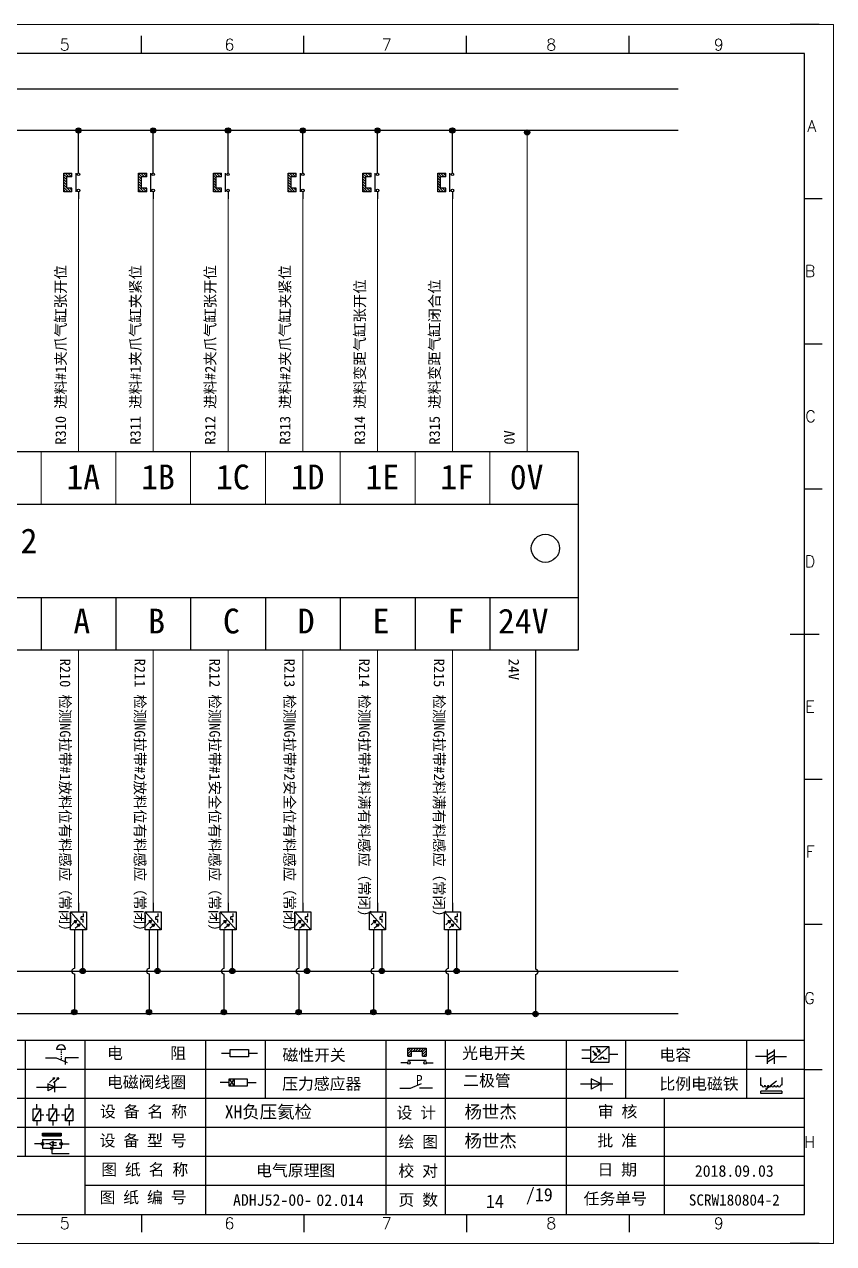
# Model space of a CAD drawing. Header units: millimetres. Extents: x 17734 to 28845, y 9358 to 11073.
# Drawn here: x 24260.4 to 24414, y 9752 to 9983.5 of the extents above; entities that cross this region are included whole.
import ezdxf
from ezdxf.enums import TextEntityAlignment as Align

# ---------------------------------------------------------------- set-up
doc = ezdxf.new("R2010")
doc.units = ezdxf.units.MM
doc.layers.add('AE_BOR', color=1, linetype='Continuous')
doc.styles.get("Standard").update_dxf_attribs({"font": ''})
doc.styles.add('WD', font='romans.shx', dxfattribs={"bigfont": 'gbcbig.shx'})
doc.styles.add('汉字', font='')
doc.styles.get('Standard').set_extended_font_data('SimSun')
doc.styles.get('汉字').set_extended_font_data('新宋体')

# ---------------------------------------------------------------- blocks, each defined once
blk = doc.blocks.new('磁性开关')
at = {"linetype": 'ByBlock'}
h = blk.add_hatch(dxfattribs=at)
h.set_pattern_fill('ANSI31', color=256, scale=0.1, style=0)
h.paths.add_polyline_path([(-1910.88, -776.69), (-1910.88, -775.29), (-1907.69, -775.29), (-1907.69, -776.69), (-1908.31, -776.69), (-1908.31, -775.79), (-1910.25, -775.79), (-1910.25, -776.69)])
for p, q in [((-1910.88, -776.69), (-1910.88, -775.29)), ((-1910.88, -775.29), (-1907.69, -775.29)), ((-1910.88, -776.69), (-1910.25, -776.69)), ((-1910.25, -776.69), (-1910.25, -775.79)), ((-1910.25, -775.79), (-1908.31, -775.79)), ((-1908.31, -776.69), (-1908.31, -775.79)), ((-1908.31, -776.69), (-1907.69, -776.69)), ((-1907.69, -775.29), (-1907.69, -776.69)), ((-1910.91, -777.81), (-1912.09, -777.81)), ((-1910.88, -777.39), (-1907.69, -777.39)), ((-1907.66, -777.81), (-1906.48, -777.81))]:
    blk.add_line(p, q, dxfattribs=at)
for centre in [(-1910.68, -777.81), (-1907.88, -777.81)]:
    blk.add_circle(centre, 0.225, dxfattribs=at)
blk = doc.blocks.new('光电开关')
at = {"linetype": 'ByBlock'}
h = blk.add_hatch(dxfattribs=at)
h.set_pattern_fill('ANSI31', color=256, scale=0.01, style=0)
h.set_pattern_definition([(45, (0.172267, 0), (-0.0224506403, 0.0224506403), [])])
h.paths.add_polyline_path([(-1882.44, -776.34), (-1882.5, -775.91), (-1882.68, -776.07)])
h.paths.add_polyline_path([(-1882.86, -776.23), (-1882.44, -776.34), (-1882.68, -776.07)])
h.paths.add_polyline_path([(-1883.05, -776.88), (-1883.11, -776.45), (-1883.29, -776.61)])
h.paths.add_polyline_path([(-1883.47, -776.77), (-1883.05, -776.88), (-1883.29, -776.61)])
for p, q in [((-1884.01, -775.96), (-1885.56, -775.96)), ((-1880.91, -775.3), (-1884.01, -778.05)), ((-1883.75, -776.09), (-1883.05, -776.88)), ((-1883.11, -776.45), (-1883.47, -776.77)), ((-1883.05, -776.88), (-1883.47, -776.77)), ((-1883.14, -775.55), (-1882.44, -776.34)), ((-1883.05, -776.88), (-1883.11, -776.45)), ((-1882.5, -775.91), (-1882.86, -776.23)), ((-1882.44, -776.34), (-1882.86, -776.23)), ((-1882.44, -776.34), (-1882.5, -775.91)), ((-1879.37, -776.67), (-1880.91, -776.67)), ((-1884.01, -777.39), (-1885.56, -777.39)), ((-1882.78, -777.47), (-1882.23, -777.47)), ((-1882.23, -777.47), (-1882.23, -777.14)), ((-1882.23, -777.14), (-1881.78, -777.14)), ((-1881.78, -777.47), (-1881.78, -777.14)), ((-1881.23, -777.47), (-1881.78, -777.47))]:
    blk.add_line(p, q, dxfattribs=at)
blk.add_lwpolyline([(-1884.01, -775.3), (-1880.91, -775.3), (-1880.91, -778.05), (-1884.01, -778.05)], close=True, dxfattribs=at)
blk = doc.blocks.new('电磁阀线圈')
at = {"linetype": 'ByBlock'}
for p, q in [((-1854.61, -796.54), (-1856.17, -796.54)), ((-1854.61, -795.92), (-1853.75, -797.16)), ((-1853.75, -795.92), (-1854.61, -797.16)), ((-1853.75, -795.92), (-1853.75, -797.16)), ((-1851.53, -796.54), (-1849.97, -796.54))]:
    blk.add_line(p, q, dxfattribs=at)
blk.add_lwpolyline([(-1854.61, -795.92), (-1851.53, -795.92), (-1851.53, -797.16), (-1854.61, -797.16)], close=True, dxfattribs=at)
blk = doc.blocks.new('压力感应器')
at = {"linetype": 'ByBlock'}
for p, q in [((-1815.59, -777.73), (-1813.71, -776.93)), ((-1817.44, -777.73), (-1815.59, -777.73)), ((-1811.78, -777.73), (-1814.05, -777.73))]:
    blk.add_line(p, q, dxfattribs=at)
at = {"linetype": 'ByBlock', "insert": (-1814.65, -775.48), "char_height": 1.68, "width": 1.2242, "attachment_point": 1}
blk.add_mtext('{\\fNSimSun|b0|i0|c134|p49;P}', dxfattribs=at)
blk = doc.blocks.new('二极管')
at = {"linetype": 'ByBlock'}
for p, q in [((-1787.52, -776.77), (-1781.92, -776.77)), ((-1783.97, -776.77), (-1785.69, -775.9)), ((-1785.69, -775.9), (-1785.69, -777.65)), ((-1783.97, -776.77), (-1785.69, -777.65)), ((-1783.97, -777.99), (-1783.97, -775.56))]:
    blk.add_line(p, q, dxfattribs=at)
blk = doc.blocks.new('电容')
at = {"linetype": 'ByBlock'}
for p, q in [((-1756.08, -782.99), (-1756.08, -780.56)), ((-1754.86, -780.79), (-1756.08, -781.55)), ((-1754.86, -782.99), (-1754.86, -780.56)), ((-1756.08, -781.77), (-1758.13, -781.77)), ((-1754.86, -781.44), (-1756.08, -782.2)), ((-1754.86, -781.99), (-1756.08, -782.75)), ((-1754.86, -781.77), (-1752.81, -781.77))]:
    blk.add_line(p, q, dxfattribs=at)
blk = doc.blocks.new('发光二极管')
at = {"linetype": 'ByBlock'}
for p, q in [((-1755.78, -785.92), (-1754.89, -785.14)), ((-1754.89, -785.14), (-1755.2, -785.22)), ((-1755.2, -785.22), (-1755.01, -785.43)), ((-1755.08, -785.92), (-1754.18, -785.14)), ((-1754.89, -785.14), (-1755.01, -785.43)), ((-1754.18, -785.14), (-1754.49, -785.22)), ((-1754.49, -785.22), (-1754.31, -785.43)), ((-1754.18, -785.14), (-1754.31, -785.43)), ((-1758.01, -786.77), (-1752.89, -786.77)), ((-1754.84, -786.77), (-1756.04, -786.16)), ((-1756.04, -786.16), (-1756.04, -787.39)), ((-1754.84, -786.77), (-1756.04, -787.39)), ((-1754.84, -787.63), (-1754.84, -785.92))]:
    blk.add_line(p, q, dxfattribs=at)
blk = doc.blocks.new('比例电磁阀')
at = {"linetype": 'ByBlock'}
for p, q in [((-1757.26, -775.38), (-1757.26, -776.71)), ((-1757.26, -776.71), (-1757.05, -776.71)), ((-1754.5, -775.98), (-1756.35, -777.44)), ((-1753.58, -776.71), (-1753.8, -776.71)), ((-1753.58, -775.38), (-1753.58, -776.71)), ((-1753.6, -777.73), (-1757.25, -777.73)), ((-1757.25, -778.13), (-1757.25, -777.73)), ((-1753.6, -778.13), (-1757.25, -778.13)), ((-1756.35, -777.44), (-1756.25, -777.25)), ((-1756.35, -777.44), (-1756.15, -777.38)), ((-1756.15, -777.38), (-1756.25, -777.25)), ((-1753.6, -777.73), (-1753.6, -778.13))]:
    blk.add_line(p, q, dxfattribs=at)
for centre in [(-1756.78, -776.71), (-1756.24, -776.71), (-1755.7, -776.71), (-1755.15, -776.71), (-1754.61, -776.71), (-1754.07, -776.71)]:
    blk.add_arc(centre, 0.271, 180, 0, dxfattribs=at)
blk = doc.blocks.new('保安开关')
at = {"linetype": 'ByBlock'}
for p, q in [((-1757.33, -790.79), (-1758.6, -792.81)), ((-1757.96, -790.79), (-1757.96, -789.97)), ((-1754.54, -790.79), (-1755.81, -792.81)), ((-1755.17, -790.79), (-1755.17, -789.97)), ((-1751.75, -790.79), (-1753.02, -792.81)), ((-1752.39, -790.79), (-1752.39, -789.97)), ((-1757.96, -792.81), (-1757.96, -793.62)), ((-1757.33, -791.8), (-1756.72, -791.8)), ((-1756.35, -791.8), (-1755.89, -791.8)), ((-1755.17, -792.81), (-1755.17, -793.62)), ((-1754.52, -791.8), (-1754.06, -791.8)), ((-1753.69, -791.8), (-1753.08, -791.8)), ((-1752.39, -792.81), (-1752.39, -793.62))]:
    blk.add_line(p, q, dxfattribs=at)
for points in [[(-1758.6, -790.79), (-1757.33, -790.79), (-1757.33, -792.81), (-1758.6, -792.81)], [(-1755.81, -790.79), (-1754.54, -790.79), (-1754.54, -792.81), (-1755.81, -792.81)], [(-1753.02, -790.79), (-1751.75, -790.79), (-1751.75, -792.81), (-1753.02, -792.81)]]:
    blk.add_lwpolyline(points, close=True, dxfattribs=at)
blk = doc.blocks.new('接近开关')
at = {"linetype": 'ByBlock'}
h = blk.add_hatch(dxfattribs=at)
h.set_pattern_fill('ANSI31', color=256, scale=0.01, style=0)
h.set_pattern_definition([(45, (-89.131516, -30.795668), (-0.0224506403, 0.0224506403), [])])
h.paths.add_polyline_path([(-1516.96, -1123.35), (-1516.96, -1122.85), (-1513.76, -1122.85), (-1513.76, -1123.35)])
for p, q in [((-1516.96, -1123.35), (-1516.96, -1122.85)), ((-1516.96, -1122.85), (-1513.76, -1122.85)), ((-1516.96, -1123.35), (-1513.76, -1123.35)), ((-1513.76, -1122.85), (-1513.76, -1123.35)), ((-1517.18, -1124.71), (-1518.36, -1124.71)), ((-1516.96, -1123.95), (-1513.76, -1123.95)), ((-1516.96, -1123.95), (-1516.96, -1125.47)), ((-1516.96, -1125.47), (-1513.76, -1125.47)), ((-1515.91, -1124.71), (-1516.45, -1124.71)), ((-1515.11, -1124.31), (-1515.91, -1124.71)), ((-1515.11, -1125.11), (-1515.91, -1124.71)), ((-1515.33, -1124.53), (-1515.17, -1124.53)), ((-1515.33, -1124.88), (-1515.17, -1124.88)), ((-1515.25, -1124.45), (-1515.25, -1124.61)), ((-1515.11, -1124.31), (-1515.11, -1125.11)), ((-1515.11, -1124.48), (-1514.58, -1124.48)), ((-1515.11, -1124.94), (-1514.58, -1124.94)), ((-1513.76, -1123.95), (-1513.76, -1125.47)), ((-1513.54, -1124.71), (-1512.36, -1124.71)), ((-1515.36, -1125.69), (-1515.36, -1126.36)), ((-1515.36, -1126.36), (-1512.36, -1126.36))]:
    blk.add_line(p, q, dxfattribs=at)
for centre in [(-1516.96, -1124.71), (-1515.36, -1125.47), (-1513.76, -1124.71)]:
    blk.add_circle(centre, 0.225, dxfattribs=at)
blk = doc.blocks.new('电阻')
at = {"linetype": 'ByBlock'}
for p, q in [((-3.09, 0), (-1.57, 0)), ((1.57, 0), (3.09, 0))]:
    blk.add_line(p, q, dxfattribs=at)
blk.add_lwpolyline([(-1.57, 0.63), (1.57, 0.63), (1.57, -0.63), (-1.57, -0.63)], close=True, dxfattribs=at)
blk = doc.blocks.new('急停按钮')
at = {"linetype": 'ByBlock'}
for p, q in [((-1.86, 0), (0, 0)), ((0, 0), (1.88, -0.81)), ((0.06, 1.45), (1.61, 1.45)), ((0.83, 1.45), (0.83, 1.24)), ((0.83, 1.07), (0.83, 0.85)), ((0.83, 0.68), (0.83, 0.47)), ((0.83, 0.29), (0.83, 0.08)), ((3.81, 0), (1.54, 0)), ((1.54, 0), (1.54, -1.15)), ((0.83, -0.09), (0.83, -0.24))]:
    blk.add_line(p, q, dxfattribs=at)
blk.add_arc((0.83, 1.45), 0.774, 0, 180)
blk = doc.blocks.new('电控横A4')
for p, q in [((292, -5), (5, -5)), ((292, -205), (292, -5)), ((10.03, -205), (289.53, -205)), ((130.8, -205), (190.75, -205)), ((190.75, -205), (259.54, -205))]:
    blk.add_line(p, q)
at = {"linetype": 'ByBlock'}
for p, q in [((292, -175), (5, -175)), ((292, -180), (5, -180)), ((292, -185), (5, -185)), ((292, -190), (5, -190)), ((292, -195), (5, -195)), ((292, -200), (168.03, -200))]:
    blk.add_line(p, q, dxfattribs=at)
at = {"color": 0, "lineweight": -2}
for p, q in [((157.79, -175), (157.79, -195)), ((168.03, -175), (168.03, -204.92)), ((188.84, -175), (188.84, -185)), ((199.08, -175), (199.08, -185)), ((219.89, -175), (219.89, -185)), ((230.12, -175), (230.12, -185)), ((250.93, -175), (250.93, -185)), ((261.17, -175), (261.17, -185)), ((281.98, -175), (281.98, -185)), ((188.84, -185), (188.84, -204.92)), ((219.89, -185), (219.89, -205)), ((230.12, -185), (230.12, -205)), ((250.93, -185), (250.93, -205)), ((267.79, -185), (267.79, -205))]:
    blk.add_line(p, q, dxfattribs=at)
at = {"color": 0, "ltscale": 2}
for p, q in [((292, -205), (292, -183.55)), ((259.54, -205), (289.53, -205)), ((259.54, -205), (292, -205))]:
    blk.add_line(p, q, dxfattribs=at)
at = {"layer": 'AE_BOR', "color": 1, "lineweight": 15}
for p, q in [((0, 0), (297, 0)), ((297, 0), (297, -210)), ((297, -210), (0, -210))]:
    blk.add_line(p, q, dxfattribs=at)
at = {"layer": 'AE_BOR'}
for p, q in [((177.78, -5), (177.78, -2)), ((205.78, -5), (205.78, -2)), ((233.78, -5), (233.78, -2)), ((261.78, -5), (261.78, -2)), ((292, -30), (295, -30)), ((292, -55), (295, -55)), ((292, -80), (295, -80)), ((292, -130), (295, -130)), ((292, -155), (295, -155)), ((292, -180), (295, -180)), ((177.78, -205), (177.78, -208)), ((205.78, -205), (205.78, -208)), ((233.78, -205), (233.78, -208)), ((261.78, -205), (261.78, -208))]:
    blk.add_line(p, q, dxfattribs=at)
at = {"layer": 'AE_BOR', "lineweight": 30}
for p, q in [((294.53, 0), (289.53, 0)), ((294.53, -210), (289.53, -210))]:
    blk.add_line(p, q, dxfattribs=at)
at = {"layer": 'AE_BOR', "color": 2, "lineweight": 30}
blk.add_line((289.5, -105), (294.5, -105), dxfattribs=at)
for name, p in [('急停按钮', (163.12, -177.98)), ('电阻', (194.66, -177.22))]:
    blk.add_blockref(name, p)
at = {"linetype": 'ByBlock'}
for name, p in [('磁性开关', (2134.53, 598.96)), ('光电开关', (2139.22, 599.27)), ('电容', (2041.69, 603.98)), ('发光二极管', (1917.72, 603.69)), ('电磁阀线圈', (2047.53, 614.3)), ('压力感应器', (2039.72, 594.52)), ('二极管', (2040.91, 594.27)), ('比例电磁阀', (2041.69, 593.98)), ('保安开关', (1917.72, 603.98)), ('接近开关', (1677.72, 931.9))]:
    blk.add_blockref(name, p, dxfattribs=at)
at = {"char_height": 2, "attachment_point": 1, "style": '汉字'}
for s, insert in [('{\\fKaiTi_GB2312|b0|i0|c134|p49;电      阻}', (171.86, -176.19)), ('{\\fKaiTi_GB2312|b0|i0|c134|p49;磁性开关}', (202.07, -176.53)), ('{\\fKaiTi_GB2312|b0|i0|c134|p49;光电开关}', (233.02, -176.19)), ('{\\fKaiTi_GB2312|b0|i0|c134|p49;电容}', (267, -176.48)), ('{\\fKaiTi_GB2312|b0|i0|c134|p49;电磁阀线圈}', (171.86, -181.19)), ('{\\fKaiTi_GB2312|b0|i0|c134|p49;压力感应器}', (202.02, -181.47)), ('{\\fKaiTi_GB2312|b0|i0|c134|p49;二极管}', (233.2, -180.91)), ('{\\fKaiTi_GB2312|b0|i0|c134|p49;比例电磁铁}', (267, -181.48)), ('{\\fKaiTi_GB2312|b0|i0|c134|p0;设 备 名 称}', (170.65, -186.24)), ('{\\fKaiTi_GB2312|b0|i0|c134|p0;设 计}', (221.72, -186.46)), ('{\\fKaiTi_GB2312|b0|i0|c134|p0;审 核}', (256.39, -186.25)), ('{\\fKaiTi_GB2312|b0|i0|c134|p0;设 备 型 号}', (170.58, -191.24)), ('{\\fKaiTi_GB2312|b0|i0|c134|p0;批 准}', (256.32, -191.25)), ('{\\fKaiTi_GB2312|b0|i0|c134|p0;绘 图}', (222.05, -191.46)), ('{\\fKaiTi_GB2312|b0|i0|c134|p0;图 纸 名 称}', (170.86, -196.24)), ('{\\fKaiTi_GB2312|b0|i0|c134|p0;校 对}', (222.05, -196.46)), ('{\\fKaiTi_GB2312|b0|i0|c134|p0;日 期}', (256.32, -196.25)), ('{\\fKaiTi_GB2312|b0|i0|c134|p0;图 纸 编 号}', (170.57, -201.03)), ('{\\fKaiTi_GB2312|b0|i0|c134|p0;页 数}', (222.05, -201.46)), ('{\\fKaiTi_GB2312|b0|i0|c134|p0;任务单号}', (253.94, -201.25))]:
    blk.add_mtext(s, dxfattribs=dict(at, insert=insert))
for s, insert, char_height, width, attachment_point in [('{\\fKaiTi_GB2312|b0|i0|c134|p49;XH负压氦检}', (192.15, -186.2), 2.2, 26.5767, 1), ('{\\fKaiTi_GB2312|b0|i0|c134|p49;杨世杰}', (233.43, -186.2), 2.2, 15.3175, 1), ('{\\fKaiTi_GB2312|b0|i0|c134|p49;杨世杰}', (233.43, -191.2), 2.2, 15.3175, 1), ('{\\fKaiTi_GB2312|b0|i0|c134|p49;2018.09.03}', (279.89, -197.5), 2, 24.2172, 5), ('{\\fKaiTi_GB2312|b0|i0|c134|p49;SCRW180804-2}', (279.89, -202.5), 1.92, 24.2172, 5)]:
    blk.add_mtext(s, dxfattribs=dict(insert=insert, char_height=char_height, width=width, attachment_point=attachment_point))
at = {"color": 0, "lineweight": -2, "insert": (200.36, -202.5), "char_height": 2, "width": 31.0482, "attachment_point": 5}
blk.add_mtext('{\\C256;ADHJ52-00-}', dxfattribs=at)
at = {"color": 0, "linetype": 'ByBlock', "lineweight": -2, "insert": (242.64, -201.84), "char_height": 4.2689, "width": 20.8102, "attachment_point": 5}
blk.add_mtext('  {\\H0.53119x; /19}', dxfattribs=at)
at = {"layer": 'AE_BOR', "style": 'WD'}
for s, p in [('5', (164.59, -4.5)), ('6', (192.94, -4.5)), ('7', (220.04, -4.5)), ('8', (248.37, -4.5)), ('9', (277.23, -4.5)), ('5', (164.59, -207.5)), ('6', (192.94, -207.5)), ('7', (220.04, -207.5)), ('8', (248.37, -207.5)), ('9', (277.23, -207.5))]:
    blk.add_text(s, height=2, dxfattribs=at).set_placement(p, align=Align.CENTER)
for s, p in [('A', (294.03, -17.5)), ('B', (293.84, -42.5)), ('C', (293.93, -67.5)), ('D', (293.84, -92.5)), ('E', (293.74, -117.5)), ('F', (293.74, -142.5)), ('F', (293.74, -142.5)), ('G', (293.74, -167.72)), ('H', (293.84, -192.5))]:
    blk.add_text(s, height=2, dxfattribs=at).set_placement(p, align=Align.MIDDLE_RIGHT)

msp = doc.modelspace()

# ---------------------------------------------------------------- hatches: boundary and pattern name
at = {"lineweight": -2}
h = msp.add_hatch(color=0, dxfattribs=at)
edge = h.paths.add_edge_path()
edge.add_arc((24270.649, 9963.329), 0.5, 180, 540)
h = msp.add_hatch(color=0, dxfattribs=at)
edge = h.paths.add_edge_path()
edge.add_arc((24284.849, 9963.329), 0.5, 180, 540)
h = msp.add_hatch(color=0, dxfattribs=at)
edge = h.paths.add_edge_path()
edge.add_arc((24299.049, 9963.329), 0.5, 180, 540)
h = msp.add_hatch(color=0, dxfattribs=at)
edge = h.paths.add_edge_path()
edge.add_arc((24313.249, 9963.329), 0.5, 180, 540)
h = msp.add_hatch(color=0, dxfattribs=at)
edge = h.paths.add_edge_path()
edge.add_arc((24327.449, 9963.329), 0.5, 180, 540)
h = msp.add_hatch(color=0, dxfattribs=at)
edge = h.paths.add_edge_path()
edge.add_arc((24341.649, 9963.329), 0.5, 180, 540)
h = msp.add_hatch(color=0, dxfattribs=at)
edge = h.paths.add_edge_path()
edge.add_arc((24355.856, 9962.951), 0.5, 0, 360)
h = msp.add_hatch(color=0, dxfattribs=at)
edge = h.paths.add_edge_path()
edge.add_arc((24271.457, 9803.736), 0.5, 180, 540)
h = msp.add_hatch(color=0, dxfattribs=at)
edge = h.paths.add_edge_path()
edge.add_arc((24285.657, 9803.736), 0.5, 180, 540)
h = msp.add_hatch(color=0, dxfattribs=at)
edge = h.paths.add_edge_path()
edge.add_arc((24299.857, 9803.736), 0.5, 180, 540)
h = msp.add_hatch(color=0, dxfattribs=at)
edge = h.paths.add_edge_path()
edge.add_arc((24314.057, 9803.736), 0.5, 180, 540)
h = msp.add_hatch(color=0, dxfattribs=at)
edge = h.paths.add_edge_path()
edge.add_arc((24328.257, 9803.736), 0.5, 180, 540)
h = msp.add_hatch(color=0, dxfattribs=at)
edge = h.paths.add_edge_path()
edge.add_arc((24342.457, 9803.736), 0.5, 180, 540)
h = msp.add_hatch(color=0, dxfattribs=at)
edge = h.paths.add_edge_path()
edge.add_arc((24269.852, 9795.903), 0.5, 180, 540)
h = msp.add_hatch(color=0, dxfattribs=at)
edge = h.paths.add_edge_path()
edge.add_arc((24284.052, 9795.903), 0.5, 180, 540)
h = msp.add_hatch(color=0, dxfattribs=at)
edge = h.paths.add_edge_path()
edge.add_arc((24298.252, 9795.903), 0.5, 180, 540)
h = msp.add_hatch(color=0, dxfattribs=at)
edge = h.paths.add_edge_path()
edge.add_arc((24312.452, 9795.903), 0.5, 180, 540)
h = msp.add_hatch(color=0, dxfattribs=at)
edge = h.paths.add_edge_path()
edge.add_arc((24326.652, 9795.903), 0.5, 180, 540)
h = msp.add_hatch(color=0, dxfattribs=at)
edge = h.paths.add_edge_path()
edge.add_arc((24340.852, 9795.903), 0.5, 180, 540)
h = msp.add_hatch(color=0, dxfattribs=at)
edge = h.paths.add_edge_path()
edge.add_arc((24357.448, 9795.54), 0.5, 0, 360)

# ---------------------------------------------------------------- linework, layer by layer
at = {"color": 0, "lineweight": -2}
for p, q in [((24117.759, 9971.243), (24384.512, 9971.243)), ((24117.759, 9963.371), (24384.512, 9963.371)), ((24121.556, 9892.374), (24365.556, 9892.374)), ((24121.556, 9874.671), (24365.556, 9874.671)), ((24263.556, 9874.671), (24263.556, 9864.671)), ((24277.756, 9874.671), (24277.756, 9864.671)), ((24291.956, 9874.671), (24291.956, 9864.671)), ((24306.156, 9874.671), (24306.156, 9864.671)), ((24320.356, 9874.671), (24320.356, 9864.671)), ((24334.556, 9874.671), (24334.556, 9864.671)), ((24348.756, 9874.671), (24348.756, 9864.671)), ((24357.426, 9864.633), (24357.426, 9804.064)), ((24117.759, 9803.674), (24384.512, 9803.674)), ((24357.426, 9803.064), (24357.426, 9795.514)), ((24117.759, 9795.624), (24384.512, 9795.624))]:
    msp.add_line(p, q, dxfattribs=at)
for p, q in [((24270.656, 9956.561), (24270.656, 9963.371)), ((24284.856, 9956.561), (24284.856, 9963.371)), ((24299.056, 9956.561), (24299.056, 9963.371)), ((24313.256, 9956.561), (24313.256, 9963.371)), ((24327.456, 9956.561), (24327.456, 9963.371)), ((24341.656, 9956.561), (24341.656, 9963.371)), ((24269.871, 9809.846), (24269.871, 9804.174)), ((24271.442, 9809.846), (24271.442, 9803.674)), ((24284.071, 9809.846), (24284.071, 9804.174)), ((24285.642, 9809.846), (24285.642, 9803.674)), ((24298.271, 9809.846), (24298.271, 9804.174)), ((24299.842, 9809.846), (24299.842, 9803.674)), ((24312.471, 9809.846), (24312.471, 9804.174)), ((24314.042, 9809.846), (24314.042, 9803.674)), ((24326.671, 9809.846), (24326.671, 9804.174)), ((24328.242, 9809.846), (24328.242, 9803.674)), ((24340.871, 9809.846), (24340.871, 9804.174)), ((24342.442, 9809.846), (24342.442, 9803.674)), ((24269.871, 9803.174), (24269.871, 9795.802)), ((24284.071, 9803.174), (24284.071, 9795.802)), ((24298.271, 9803.174), (24298.271, 9795.802)), ((24312.471, 9803.174), (24312.471, 9795.802)), ((24326.671, 9803.174), (24326.671, 9795.802)), ((24340.871, 9803.174), (24340.871, 9795.802))]:
    msp.add_line(p, q)
at = {"lineweight": 0}
for p, q in [((24355.856, 9902.374), (24355.856, 9962.951)), ((24270.656, 9902.374), (24270.656, 9950.374)), ((24284.856, 9902.374), (24284.856, 9950.374)), ((24299.056, 9902.374), (24299.056, 9950.374)), ((24313.256, 9902.374), (24313.256, 9950.374)), ((24327.456, 9902.374), (24327.456, 9950.374)), ((24341.656, 9902.374), (24341.656, 9950.374)), ((24263.556, 9892.374), (24263.556, 9902.374)), ((24277.756, 9892.374), (24277.756, 9902.374)), ((24291.956, 9892.374), (24291.956, 9902.374)), ((24306.156, 9892.374), (24306.156, 9902.374)), ((24320.356, 9892.374), (24320.356, 9902.374)), ((24334.556, 9892.374), (24334.556, 9902.374)), ((24348.756, 9892.374), (24348.756, 9902.374)), ((24270.656, 9864.671), (24270.656, 9816.671)), ((24284.856, 9864.671), (24284.856, 9816.671)), ((24299.056, 9864.671), (24299.056, 9816.671)), ((24313.256, 9864.671), (24313.256, 9816.671)), ((24327.456, 9864.671), (24327.456, 9816.671)), ((24341.656, 9864.671), (24341.656, 9816.671))]:
    msp.add_line(p, q, dxfattribs=at)
at = {"color": 0, "lineweight": -2}
msp.add_lwpolyline([(24121.556, 9902.374), (24365.556, 9902.374), (24365.556, 9864.671), (24121.556, 9864.671)], close=True, dxfattribs=at)
for centre, radius in [((24270.649, 9963.329), 0.5), ((24284.849, 9963.329), 0.5), ((24299.049, 9963.329), 0.5), ((24313.249, 9963.329), 0.5), ((24327.449, 9963.329), 0.5), ((24341.649, 9963.329), 0.5), ((24355.856, 9962.951), 0.5), ((24359.311, 9883.985), 2.672), ((24271.457, 9803.736), 0.5), ((24285.657, 9803.736), 0.5), ((24299.857, 9803.736), 0.5), ((24314.057, 9803.736), 0.5), ((24328.257, 9803.736), 0.5), ((24342.457, 9803.736), 0.5), ((24269.852, 9795.903), 0.5), ((24284.052, 9795.903), 0.5), ((24298.252, 9795.903), 0.5), ((24312.452, 9795.903), 0.5), ((24326.652, 9795.903), 0.5), ((24340.852, 9795.903), 0.5), ((24357.448, 9795.54), 0.5)]:
    msp.add_circle(centre, radius, dxfattribs=at)
for centre, start, end in [((24269.871, 9803.674), 90, 270), ((24284.071, 9803.674), 90, 270), ((24298.271, 9803.674), 90, 270), ((24312.471, 9803.674), 90, 270), ((24326.671, 9803.674), 90, 270), ((24340.871, 9803.674), 90, 270), ((24357.426, 9803.564), 270, 90)]:
    msp.add_arc(centre, 0.5, start, end)

# ---------------------------------------------------------------- block references
at = {"xscale": 1.1025, "yscale": 1.1025, "zscale": 1.1025}
msp.add_blockref('电控横A4', (24086.601, 9983.476), dxfattribs=at)
at = {"linetype": 'ByBlock', "xscale": 1.1025, "yscale": 1.1025, "zscale": 1.1025, "rotation": 89.99999999999999}
for name, p in [('磁性开关', (23413.117, 12058.451)), ('磁性开关', (23427.317, 12058.451)), ('磁性开关', (23441.517, 12058.451)), ('磁性开关', (23455.717, 12058.451)), ('磁性开关', (23469.917, 12058.451)), ('磁性开关', (23484.117, 12058.451)), ('光电开关', (23414.374, 11888.671)), ('光电开关', (23428.574, 11888.671)), ('光电开关', (23442.774, 11888.671)), ('光电开关', (23456.974, 11888.671)), ('光电开关', (23471.174, 11888.671)), ('光电开关', (23485.374, 11888.671))]:
    msp.add_blockref(name, p, dxfattribs=at)

# ---------------------------------------------------------------- texts
at = {"color": 0, "lineweight": -2, "char_height": 2, "width": 71.79445, "attachment_point": 1}
for s, insert, rotation in [('R310 {\\C256;进料#1夹爪气缸张开位}', (24266.274, 9903.677), 90), ('R311 {\\C256;进料#1夹爪气缸夹紧位}', (24280.474, 9903.677), 90), ('R312 {\\C256;进料#2夹爪气缸张开位}', (24294.674, 9903.677), 90), ('R313 {\\C256;进料#2夹爪气缸夹紧位}', (24308.874, 9903.677), 90), ('R314 {\\C256;进料变距气缸张开位}', (24323.074, 9903.677), 90), ('R315 {\\C256;进料变距气缸闭合位}', (24337.274, 9903.677), 90), ('0V', (24351.474, 9903.677), 90), ('{\\C256;R210 检测NG拉带#1放料位有料感应（常闭）}', (24269.134, 9863.033), 270), ('{\\C256;R211 检测NG拉带#2放料位有料感应（常闭）}', (24283.334, 9863.033), 270), ('{\\C256;R212 检测NG拉带#1安全位有料感应（常闭）}', (24297.534, 9863.033), 270), ('{\\C256;R213 检测NG拉带#2安全位有料感应（常闭）}', (24311.734, 9863.033), 270), ('{\\C256;R214 检测NG拉带#1料满有料感应（常闭）}', (24325.934, 9863.033), 270), ('{\\C256;R215 检测NG拉带#2料满有料感应（常闭）}', (24340.134, 9863.033), 270), ('{\\C256;24V}', (24354.334, 9863.033), 270)]:
    msp.add_mtext(s, dxfattribs=dict(at, insert=insert, rotation=rotation))
at = {"color": 0, "lineweight": -2}
for s, insert, char_height, width, attachment_point in [('1A', (24268.357, 9899.89), 4.7064, 7.20347, 1), ('1B', (24282.557, 9899.89), 4.7064, 7.20347, 1), ('1C', (24296.757, 9899.89), 4.7064, 7.20347, 1), ('1D', (24310.957, 9899.89), 4.7064, 7.20347, 1), ('1E', (24325.157, 9899.89), 4.7064, 7.20347, 1), ('1F', (24339.357, 9899.89), 4.7064, 7.20347, 1), ('0V', (24352.557, 9899.89), 4.7064, 7.20347, 1), ('           三铭D015        #5-2', (24163.579, 9887.766), 4.70644, 136.41156, 1), ('A', (24269.689, 9872.524), 4.706, 7.20347, 1), ('B', (24283.889, 9872.524), 4.706, 7.20347, 1), ('C', (24298.089, 9872.524), 4.706, 7.20347, 1), ('D', (24312.289, 9872.524), 4.706, 7.20347, 1), ('E', (24326.489, 9872.524), 4.706, 7.20347, 1), ('F', (24340.689, 9872.524), 4.706, 7.20347, 1), ('24V', (24350.31, 9872.524), 4.7064, 7.20347, 1), ('电气原理图', (24311.909, 9765.732), 2.205, 34.2306, 5), ('02.014', (24315.824, 9761.306), 2.205, 5.72397, 1)]:
    msp.add_mtext(s, dxfattribs=dict(at, insert=insert, char_height=char_height, width=width, attachment_point=attachment_point))
at = {"color": 0, "linetype": 'ByBlock', "lineweight": -2, "insert": (24349.724, 9759.983), "char_height": 2.5, "width": 5.1278, "attachment_point": 5}
msp.add_mtext('14', dxfattribs=at)

doc.saveas('drawing.dxf')
